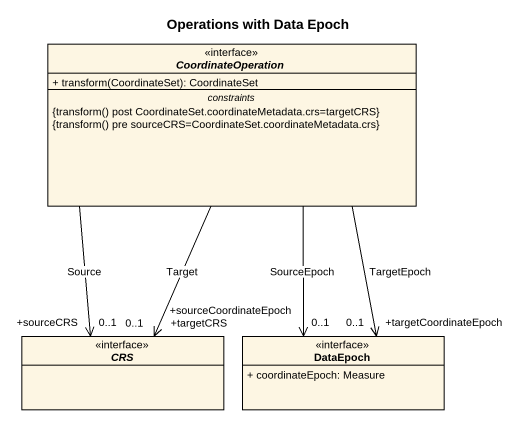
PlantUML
@startuml
title Operations with Data Epoch
hide circle
hide empty members
skinparam classAttributeIconSize 0
abstract class CoordinateOperation <<interface>> {
  + transform(CoordinateSet): CoordinateSet
  -- constraints --
  {field} {transform() post CoordinateSet.coordinateMetadata.crs=targetCRS}
  {field} {transform() pre sourceCRS=CoordinateSet.coordinateMetadata.crs}
}
abstract class CRS <<interface>>
class DataEpoch <<interface>> {
  + coordinateEpoch: Measure
}
CoordinateOperation --> "+sourceCRS\n0..1" CRS : Source
CoordinateOperation --> "+sourceCoordinateEpoch\n0..1" DataEpoch : SourceEpoch
CoordinateOperation --> "+targetCoordinateEpoch\n0..1" DataEpoch : TargetEpoch
CRS "+targetCRS\n0..1" <-up- CoordinateOperation : Target
@enduml
